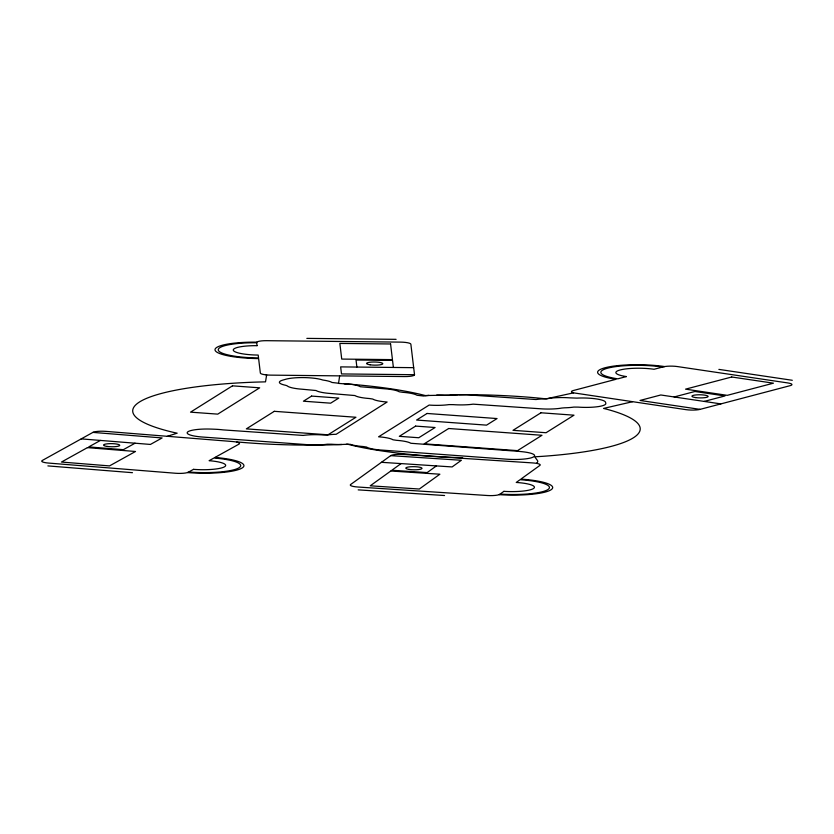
<?xml version="1.0" encoding="UTF-8"?>
<svg xmlns="http://www.w3.org/2000/svg" width="834" height="834" viewBox="0 0 834 834"><rect width="100%" height="100%" fill="white"/><g stroke="black" fill="none" stroke-linecap="round" stroke-linejoin="round"><path stroke-width="1.25" d="M390.698 455.645L350.614 484.523A10.144 1.949 0.9 0 0 357.849 487.014L487.41 495.511A10.144 1.949 0.9 0 0 499.795 494.301L499.285 494.666A42.617 8.204 0.9 0 0 551.295 489.6A42.617 8.204 0.9 0 0 520.864 479.123L539.89 465.424A10.144 1.949 0.9 0 0 532.645 462.922L403.083 454.436A10.144 1.949 0.9 0 0 390.698 455.645L461.369 460.274L452.111 466.936L381.451 462.307M401.081 463.589L391.824 470.261L427.164 472.576L436.411 465.914M92.908 432.398L42.232 460.504A10.144 1.949 0.9 0 0 48.601 463.078L175.474 473.253A10.144 1.949 0.9 0 0 188.328 472.221L187.681 472.586A42.617 8.204 0.9 0 0 241.693 468.249A42.617 8.204 0.9 0 0 214.963 457.449L239.004 444.115A10.144 1.949 0.9 0 0 232.644 441.54L105.772 431.366A10.144 1.949 0.9 0 0 92.908 432.398L162.109 437.944L150.422 444.439L81.211 438.882M100.434 440.425L88.738 446.909L123.349 449.682L135.035 443.198M167.311 436.307L177.173 433.18L174.577 432.627A164.381 31.65 0.9 0 1 254.995 382.139L265.525 381.847L266.64 374.914L266.098 374.873M674.143 396.963L694.92 391.49L724.954 395.952L704.177 401.415M700.091 409.369L790.132 385.662A10.144 1.949 0.9 0 0 787.557 382.9L677.416 366.564A10.144 1.949 0.9 0 0 663.301 366.845L664.458 366.543A42.617 8.204 0.9 0 0 605.171 367.731A42.617 8.204 0.9 0 0 615.972 379.303L573.26 390.552A10.144 1.949 0.9 0 0 573.542 392.856L685.975 409.65A10.144 1.949 0.9 0 0 700.091 409.369L640.012 400.456L660.789 394.982L720.868 403.896M632.537 401.717L603.545 408.42L606.589 409.181A164.381 31.65 0.9 0 1 542.288 456.344L534.74 456.813L537.388 460.42A36.529 7.037 0.9 0 1 536.616 463.151L536.815 463.423M428.978 395.368L423.526 396.025L417.01 395.264A21.507 4.139 0.9 0 0 402.624 392.303L399.163 391.761A21.507 4.139 0.9 0 0 384.776 388.8L360.319 386.736A21.507 4.139 0.9 0 0 351.656 384.37L338.531 383.4L339.657 375.863M346.339 444.282L350.343 444.334A21.507 4.139 0.9 0 0 363.103 446.524L366.564 447.055A21.507 4.139 0.9 0 0 380.95 450.026L506.916 459.2A21.507 4.139 0.9 0 0 533.187 457.105A21.507 4.139 0.9 0 0 522.157 451.705L518.539 451.33A21.507 4.139 0.9 0 0 512.483 450.892L410.828 443.271A21.507 4.139 0.9 0 0 396.442 440.31L392.981 439.779A21.507 4.139 0.9 0 0 378.584 436.808L429.124 405.074A21.507 4.139 0.9 0 0 448.994 404.605L453.258 404.636A21.507 4.139 0.9 0 0 473.139 404.156L540.38 408.775A21.507 4.139 0.9 0 0 561.814 408.045L564.462 407.816A21.507 4.139 0.9 0 0 573.896 407.086L578.15 407.117A21.507 4.139 0.9 0 0 605.807 403.375L605.547 402.269A21.507 4.139 0.9 0 0 576.888 398.12L569.507 397.839A21.507 4.139 0.9 0 0 548.074 398.569L546.437 398.788M458.168 394.67L456.261 394.732A21.507 4.139 0.9 0 0 448.869 395.389L444.605 395.358A21.507 4.139 0.9 0 0 438.361 395.087L436.703 395.076M545.613 398.798L545.426 398.798A21.507 4.139 0.9 0 0 535.991 399.528L466.696 394.784L425.246 395.535L419.533 394.117A164.381 31.65 0.9 0 0 344.213 383.765M341.773 444.491L339.97 444.512A21.507 4.139 0.9 0 1 331.609 444.23L327.345 444.209A21.507 4.139 0.9 0 1 307.475 444.678L202.506 437.037A21.507 4.139 0.9 0 1 187.65 431.981A21.507 4.139 0.9 0 1 211.502 429.103A58.265 11.217 0.9 0 1 217.174 429.354A21.465 4.128 0.9 0 1 223.022 429.885L303.086 435.431A21.507 4.139 0.9 0 1 322.966 434.962L327.22 434.983A21.507 4.139 0.9 0 1 334.611 434.326L336.196 434.274L387.132 402.019A21.507 4.139 0.9 0 1 372.746 399.048L369.285 398.516A21.507 4.139 0.9 0 1 354.898 395.545L330.441 393.492A21.507 4.139 0.9 0 1 316.055 390.521L302.096 389.217A21.507 4.139 0.9 0 1 287.188 385.85L285.843 385.339A21.507 4.139 0.9 0 1 282.747 380.116L285.77 379.251A21.507 4.139 0.9 0 1 322.654 379.981L323.3 380.106A21.507 4.139 0.9 0 1 331.974 382.472L338.562 383.233M306.839 338.385L396.098 339.334M413.674 367.669L340.647 366.887L341.492 373.934L414.519 374.706L410.86 344.181A10.144 1.949 0.9 0 0 400.476 342.117L266.588 340.689A10.144 1.949 0.9 0 0 256.684 342.545L256.643 342.148A42.617 8.204 0.9 0 0 215.026 349.915A42.617 8.204 0.9 0 0 258.613 358.589L260.354 373.069A10.144 1.949 0.9 0 0 270.727 375.133L404.615 376.561A10.144 1.949 0.9 0 0 414.519 374.706M358.182 489.86L444.553 495.521M47.892 465.904L132.481 472.69M718.877 369.389L792.3 380.283M236.648 442.093L237.648 441.989A164.381 31.65 0.9 0 0 339.115 444.605L347.695 444.23L353.407 445.648A164.381 31.65 0.9 0 0 453.936 457.428L462.422 457.71L462.901 458.356M573.542 392.856L546.155 398.85L535.251 397.776A164.381 31.65 0.9 0 0 459.2 394.649M393.387 367.45L392.543 360.403L356.035 360.017L356.879 367.064M390.802 471.002L370.233 485.805L419.314 489.026L439.872 474.212L390.802 471.002M503.903 491.341L500.098 494.082A39.365 7.579 0.9 0 0 548.157 489.391A39.365 7.579 0.9 0 0 520.041 479.717L516.246 482.448A24.353 4.691 0.9 0 1 533.624 488.443A24.353 4.691 0.9 0 1 503.903 491.341M232.457 385.84L190.538 412.152L217.747 414.133L259.666 387.82L232.457 385.84M274.303 411.318L246.353 428.864L327.991 434.806L355.941 417.261L274.303 411.318M311.582 396.087L303.43 401.196L330.639 403.176L338.792 398.068L311.582 396.087M427.06 413.466L416.583 420.044L486.556 425.142L497.043 418.564L427.06 413.466M415.624 426.091L399.319 436.328L418.762 437.746L435.067 427.508L415.624 426.091M448.671 428.499L424.214 443.844L517.518 450.641L541.975 435.285L448.671 428.499M540.953 412.778L513.004 430.323L546.051 432.731L573.99 415.186L540.953 412.778M87.445 447.629L61.455 462.046L109.515 465.904L135.504 451.486L87.445 447.629M193.53 469.344L188.724 472.002A39.365 7.579 0.9 0 0 238.618 468.01A39.365 7.579 0.9 0 0 213.931 458.022L209.115 460.691A24.353 4.691 0.9 0 1 224.388 466.863A24.353 4.691 0.9 0 1 193.53 469.344M626.365 376.572L617.817 378.824A39.365 7.579 0.9 0 1 607.84 368.128A39.365 7.579 0.9 0 1 662.613 367.033L654.064 369.274A24.353 4.691 0.9 0 0 620.194 369.952A24.353 4.691 0.9 0 0 626.365 376.572M731.72 376.999L685.548 389.155L727.269 395.337L773.441 383.181L731.72 376.999M390.573 343.973L339.855 343.431L341.731 359.079L392.449 359.621L390.573 343.973M257.06 345.672L256.716 342.774A39.365 7.579 0.9 0 0 218.268 349.946A39.365 7.579 0.9 0 0 258.54 357.963L258.186 355.065A24.353 4.691 0.9 0 1 233.28 350.103A24.353 4.691 0.9 0 1 257.06 345.672M370.119 364.802A8.121 1.564 0.9 0 0 382.785 363.812A8.121 1.564 0.9 0 0 371.172 362.112A8.121 1.564 0.9 0 0 370.119 364.802M695.837 397.609A8.121 1.564 0.9 0 0 708.129 396.484A8.121 1.564 0.9 0 0 696.067 394.909A8.121 1.564 0.9 0 0 695.837 397.609M107.357 446.461A8.121 1.564 0.9 0 0 119.742 445.377A8.121 1.564 0.9 0 0 107.794 443.761A8.121 1.564 0.9 0 0 107.357 446.461M409.442 469.469A8.121 1.564 0.9 0 0 422.014 468.447A8.121 1.564 0.9 0 0 410.286 466.779A8.121 1.564 0.9 0 0 409.442 469.469"/></g></svg>
